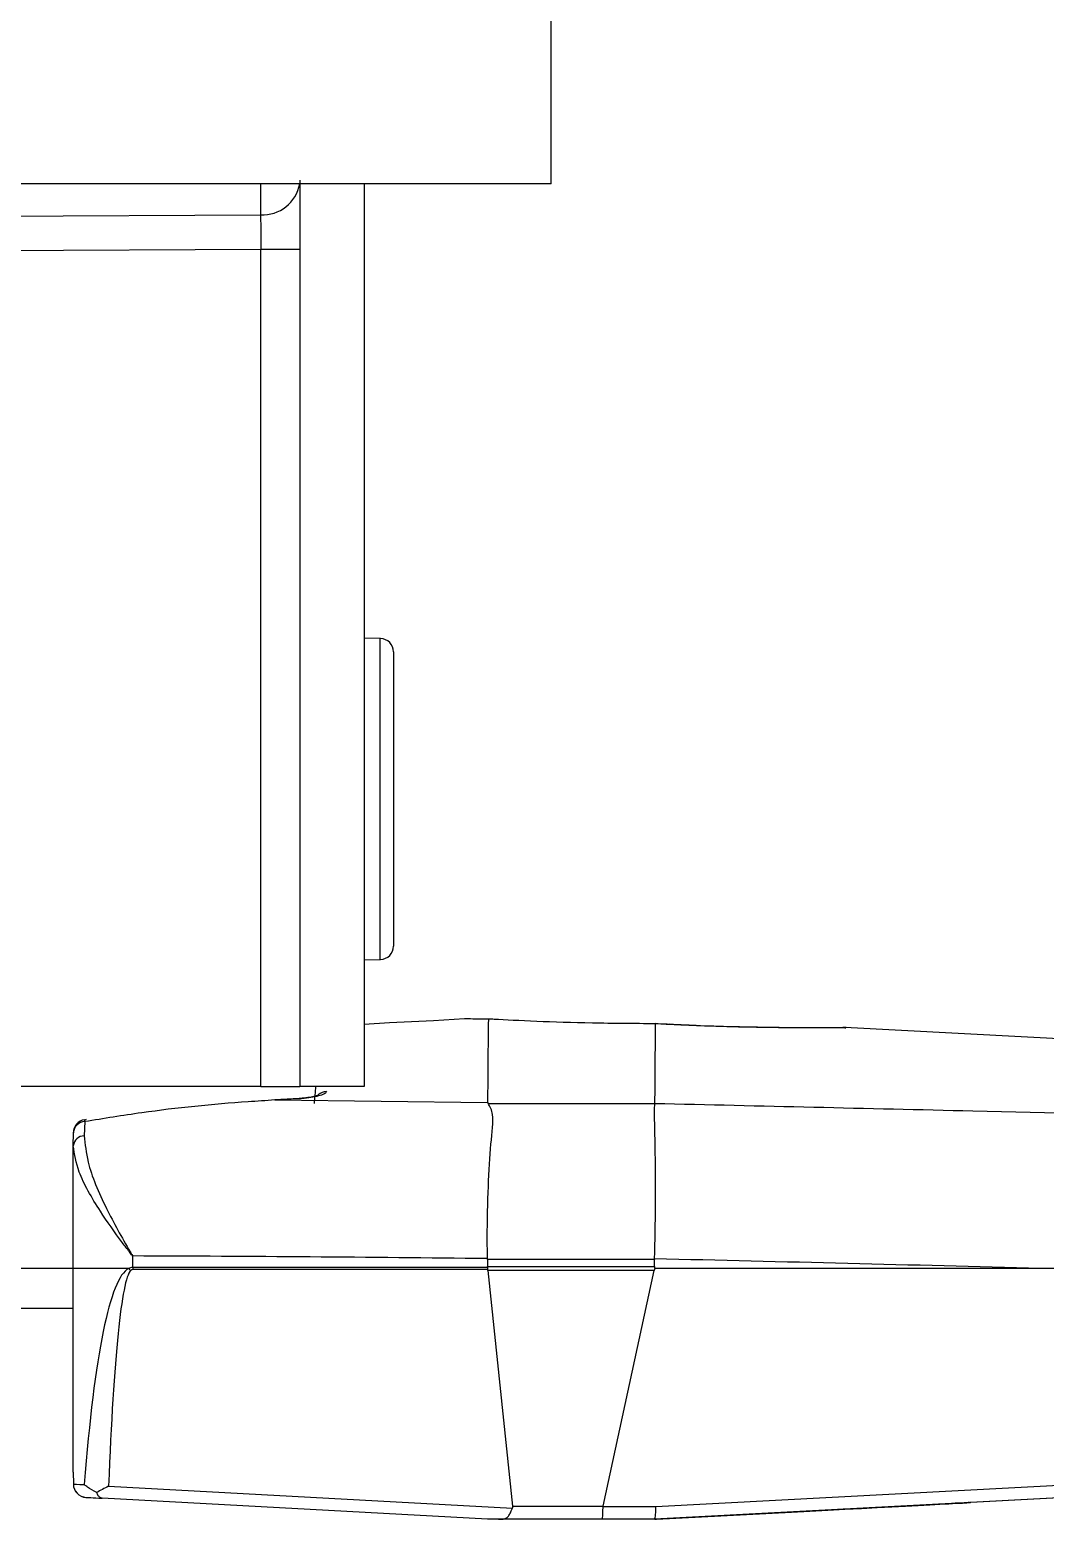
# Model space of a CAD drawing. Extents: x 7 to 135, y 3 to 97.
# Drawn here: x 60.694 to 61.454, y 83.056 to 84.169 of the extents above; entities that cross this region are included whole.
import ezdxf

# ---------------------------------------------------------------- set-up
doc = ezdxf.new("R2010")
doc.units = 0
doc.header["$MEASUREMENT"] = 0
doc.layers.add('OBJECT', color=7, linetype='CONTINUOUS')

msp = doc.modelspace()

# ---------------------------------------------------------------- linework, layer by layer
at = {"layer": 'OBJECT'}
for p, q in [((61.0844, 84.0543), (61.0844, 85.3043)), ((61.0844, 84.0543), (59.3964, 84.0543)), ((60.8669, 84.0543), (60.8669, 84.031)), ((60.8964, 84.057), (60.8964, 83.3793)), ((60.9444, 84.0543), (60.9444, 83.3793)), ((60.5492, 84.0294), (60.8669, 84.031)), ((60.8671, 84.0051), (60.5505, 84.0036)), ((60.8964, 84.0051), (60.8671, 84.0051)), ((60.8671, 83.3793), (60.8671, 84.0051)), ((60.9565, 83.7143), (60.9444, 83.7145)), ((60.9565, 83.4744), (60.9565, 83.7143)), ((60.9664, 83.7043), (60.9664, 83.5943)), ((60.9664, 83.5943), (60.9664, 83.4844)), ((60.9444, 83.4742), (60.9565, 83.4744)), ((61.0196, 83.4299), (61.0196, 83.4299)), ((61.1629, 83.4263), (61.1623, 83.4264)), ((61.5714, 83.4094), (61.3039, 83.4235)), ((60.8671, 83.3793), (60.5544, 83.3793)), ((60.8671, 83.3793), (60.8964, 83.3793)), ((60.9444, 83.3793), (60.8964, 83.3793)), ((60.8958, 83.3705), (60.8776, 83.3695)), ((60.8958, 83.3702), (60.8776, 83.3693)), ((60.8776, 83.3693), (61.0368, 83.3674)), ((60.8958, 83.3705), (60.8958, 83.3705)), ((61.0368, 83.3674), (61.0373, 83.3667)), ((61.0373, 83.3667), (61.1618, 83.3667)), ((61.1618, 83.3667), (61.1618, 83.3668)), ((60.7355, 83.3531), (60.7351, 83.3426)), ((60.7365, 83.3546), (60.7353, 83.3543)), ((60.7268, 83.3351), (60.7269, 83.3447)), ((60.7268, 83.2434), (60.7268, 83.3351)), ((60.7712, 83.2526), (60.7712, 83.2442)), ((60.7268, 83.2434), (59.9409, 83.2434)), ((60.7682, 83.2434), (60.7268, 83.2434)), ((60.7268, 83.0911), (60.7268, 83.2434)), ((60.7712, 83.2442), (61.0367, 83.2442)), ((61.0368, 83.2426), (60.7713, 83.2426)), ((61.1617, 83.2501), (61.0367, 83.2501)), ((61.0367, 83.2501), (61.0367, 83.2449)), ((61.0367, 83.2449), (61.1617, 83.2449)), ((61.0367, 83.2442), (61.0368, 83.2426)), ((61.1613, 83.2418), (61.0369, 83.2418)), ((61.0369, 83.2418), (61.0555, 83.0656)), ((61.1232, 83.0656), (61.1613, 83.2418)), ((61.1617, 83.2449), (61.1617, 83.2501)), ((61.4504, 83.2434), (61.1618, 83.2434)), ((60.7268, 83.2134), (59.9409, 83.2134)), ((60.7268, 83.0911), (60.7269, 83.0822)), ((61.1627, 83.0653), (61.5713, 83.0869)), ((60.7532, 83.0806), (61.0553, 83.0642)), ((61.5706, 83.0775), (61.1617, 83.0559)), ((61.572, 83.0775), (61.1632, 83.0559)), ((61.0367, 83.0559), (60.7485, 83.0715)), ((61.0555, 83.0656), (61.1232, 83.0656)), ((61.1231, 83.0653), (61.1627, 83.0653)), ((61.3968, 83.0683), (61.3974, 83.0683)), ((61.397, 83.0683), (61.3979, 83.0683)), ((61.3979, 83.0683), (61.3974, 83.0683)), ((61.045, 83.0559), (61.0367, 83.0559)), ((61.1225, 83.0559), (61.045, 83.0559)), ((61.1617, 83.0559), (61.1225, 83.0559)), ((61.1617, 83.0559), (61.1617, 83.0559)), ((61.1619, 83.0559), (61.1617, 83.0559)), ((61.1619, 83.0559), (61.263, 83.0612)), ((61.1619, 83.0559), (61.1631, 83.0559)), ((61.1631, 83.0559), (61.2642, 83.0612)), ((61.1631, 83.0559), (61.1632, 83.0559)), ((61.1632, 83.0559), (61.1632, 83.0559)), ((61.2642, 83.0612), (61.2642, 83.0613))]:
    msp.add_line(p, q, dxfattribs=at)
at = {"layer": 'OBJECT', "flags": 128}
for points in [[(61.0196, 83.4299), (60.9963, 83.4286), (60.9635, 83.4269), (60.9444, 83.4258)], [(60.8776, 83.3693), (60.8776, 83.3695), (60.8776, 83.3695)], [(60.8958, 83.3702), (60.8958, 83.3705), (60.8958, 83.3705)]]:
    msp.add_lwpolyline(points, dxfattribs=at)
at = {"layer": 'OBJECT'}
for centre, radius, start, end in [((60.8682, 84.0595), 0.0285, 267.3386, 349.5443), ((60.9564, 83.7043), 0.01, 0, 89), ((60.9564, 83.4844), 0.01, 271, 0), ((64.8419, 83.3634), 3.8051, 179.0001, 179.9396), ((66.8964, 83.3494), 5.7347, 179.23213, 179.82698), ((60.9167, 83.3655), 0.0101, 92.6075, 131.1765), ((60.7369, 83.3447), 0.01, 99.2547, 179.8866), ((60.7359, 83.3441), 0.00905, 92.809, 175.6889), ((60.7449, 83.3551), 0.00968, 182.823, 191.8234), ((60.7353, 83.334), 0.00855, 91.3488, 172.8363), ((60.8622, 83.3327), 0.1297, 223.5321, 224.5018), ((60.8865, 83.2442), 0.1152, 179.9998, 180.7844), ((60.7369, 83.0821), 0.00999, 179.9527, 266.8572), ((60.7276, 83.082), 0.000648, 168.4953, 180.7623), ((60.7369, 83.0822), 0.01, 180.7902, 266.8205)]:
    msp.add_arc(centre, radius, start, end, dxfattribs=at)
for centre, major_axis, ratio, start_param, end_param in [((60.7172, 81.1919), (0.1946, 2.2237), 0.001244, 0.181145, 0.210308), ((60.679, 81.1809), (7.8821, 0), 0.262863, 1.525405, 1.559096), ((60.7868, 82.6746), (-0.0158, 0.5695), 0.101651, 0.04985, 0.771515), ((60.7791, 82.6731), (-0.0078, 0.5695), 0.050854, 0.051966, 0.77263), ((60.7868, 82.6746), (-0.0158, 0.5695), 0.101651, 6.280372, 6.333035), ((60.7791, 82.6731), (-0.0078, 0.5695), 0.050854, 6.282487, 6.335151), ((60.589, 83.2501), (0.4477, 0), 0.268039, 0, 0.004204), ((60.589, 83.2449), (0.4477, 0), 0.268039, 6.276674, 6.283185), ((60.5887, 83.2449), (0.4484, -0.007), 0.267183, 0.032513, 0.03903), ((62.1398, 83.2449), (0.9788, 0.0064), 0.122419, 3.101136, 3.114225), ((57.1427, 81.1809), (19.0704, 0), 0.111021, 1.342949, 1.358461), ((62.1392, 83.2501), (0.9775, 0), 0.122766, 3.138252, 3.141593), ((62.1392, 83.2449), (0.9775, 0), 0.122766, 3.141593, 3.154684), ((60.7868, 83.0794), (0.06, -0.0027), 0.000057, 3.194361, 3.67501), ((60.7863, 83.0695), (0.05, -0.0027), 0.000068, 3.194362, 3.856194), ((61.0182, 83.0659), (0.0374, -0.0006), 0.267183, 6.175097, 6.315699), ((61.1225, 83.0659), (0, 0.01), 0.059909, 3.141593, 4.660029), ((61.2047, 83.0659), (0.0816, 0.0005), 0.122419, 3.114225, 3.140405), ((61.1614, 83.0659), (-0.00026, 0.01), 0.11918, 3.144803, 4.656885), ((61.2621, 83.0612), (0.1349, 0.0071), 0.000066, 0.001256, 1.564456), ((61.263, 83.0612), (0.1349, 0.0071), 0.000066, 4.721241, 6.284441)]:
    msp.add_ellipse(centre, major_axis=major_axis, ratio=ratio, start_param=start_param, end_param=end_param, dxfattribs=at)
for points, knots in [([(60.8669, 84.031), (60.8669, 84.0296), (60.867, 84.0266), (60.8671, 84.0202), (60.8672, 84.013), (60.8671, 84.0077), (60.8671, 84.0051)], [0, 0, 0, 0, 0.249456, 0.499866, 0.749774, 1, 1, 1, 1]), ([(61.0374, 83.4298), (61.0307, 83.4298), (61.0222, 83.4299), (61.0201, 83.4299), (61.0196, 83.4299)], [0, 0, 0, 0, 0.791837, 1, 1, 1, 1]), ([(61.0376, 83.4298), (61.0376, 83.4298), (61.0375, 83.4298), (61.0374, 83.4298), (61.0374, 83.4298), (61.0374, 83.4298), (61.0374, 83.4298)], [0, 0, 0, 0, 0.159851, 0.363921, 0.750554, 1, 1, 1, 1]), ([(61.1623, 83.4263), (61.1463, 83.4264), (61.1143, 83.4266), (61.0718, 83.428), (61.0482, 83.4292), (61.0389, 83.4297), (61.0376, 83.4298)], [0, 0, 0, 0, 0.315568, 0.631102, 0.947588, 1, 1, 1, 1]), ([(61.3039, 83.4233), (61.3044, 83.4233), (61.3064, 83.4234), (61.2933, 83.4232), (61.2658, 83.4232), (61.2256, 83.4237), (61.1889, 83.4249), (61.1676, 83.426), (61.1623, 83.4263)], [0, 0, 0, 0, 0.070023, 0.285323, 0.50047, 0.714936, 0.928391, 1, 1, 1, 1]), ([(61.2666, 83.4233), (61.2563, 83.4234), (61.2357, 83.4236), (61.1988, 83.4245), (61.1739, 83.4258), (61.1629, 83.4263)], [0, 0, 0, 0, 0.355681, 0.716965, 1, 1, 1, 1]), ([(61.2607, 83.4233), (61.2523, 83.4234), (61.2335, 83.4236), (61.2021, 83.4244), (61.1805, 83.4255), (61.1729, 83.4259)], [0, 0, 0, 0, 0.341558, 0.766914, 1, 1, 1, 1]), ([(61.2862, 83.4233), (61.2808, 83.4232), (61.2742, 83.4232), (61.263, 83.4233), (61.2607, 83.4233)], [0, 0, 0, 0, 0.7989385, 1, 1, 1, 1]), ([(61.305, 83.4234), (61.3047, 83.4234), (61.3038, 83.4234), (61.292, 83.4233), (61.278, 83.4231), (61.2668, 83.4233), (61.2666, 83.4233)], [0, 0, 0, 0, 0.205312, 0.600181, 0.991841, 1, 1, 1, 1]), ([(60.9163, 83.3756), (60.916, 83.3751), (60.9154, 83.3741), (60.9117, 83.3726), (60.9064, 83.3713), (60.9007, 83.3705), (60.8971, 83.3703), (60.8958, 83.3702)], [0, 0, 0, 0, 0.219062, 0.43802, 0.659218, 0.879999, 1, 1, 1, 1]), ([(60.8776, 83.3693), (60.871, 83.3688), (60.8377, 83.3668), (60.7902, 83.362), (60.7496, 83.3554), (60.7355, 83.3531)], [0, 0, 0, 0, 0.139683, 0.698663, 1, 1, 1, 1]), ([(60.9007, 83.3709), (60.9, 83.3708), (60.8985, 83.3706), (60.8968, 83.3705), (60.8958, 83.3705)], [0, 0, 0, 0, 0.433823, 1, 1, 1, 1]), ([(60.9103, 83.3729), (60.9103, 83.3729), (60.9103, 83.3729), (60.9094, 83.3725), (60.9074, 83.372), (60.9044, 83.3713), (60.9018, 83.371), (60.9007, 83.3709)], [0, 0, 0, 0, 0.0913354, 0.2529194, 0.4856352, 0.779574, 1, 1, 1, 1]), ([(61.0367, 83.2506), (61.0366, 83.2558), (61.0364, 83.2744), (61.0373, 83.3054), (61.0389, 83.3375), (61.042, 83.358), (61.0386, 83.3643), (61.0373, 83.3667)], [0, 0, 0, 0, 0.097508, 0.351331, 0.599304, 0.843154, 1, 1, 1, 1]), ([(61.1617, 83.2505), (61.162, 83.264), (61.1625, 83.291), (61.1624, 83.3266), (61.1616, 83.354), (61.1617, 83.3626), (61.1618, 83.3667)], [0, 0, 0, 0, 0.253584, 0.507165, 0.760847, 1, 1, 1, 1]), ([(61.1618, 83.3668), (61.2411, 83.3649), (61.3776, 83.3618), (61.514, 83.3584), (61.5711, 83.357)], [0, 0, 0, 0, 0.581449, 1, 1, 1, 1]), ([(60.7351, 83.3426), (60.7357, 83.3362), (60.7372, 83.3198), (60.7504, 83.2897), (60.7635, 83.2657), (60.7706, 83.2538), (60.7712, 83.2528), (60.7712, 83.2526)], [0, 0, 0, 0, 0.2447442, 0.626729, 0.9679276, 0.9961436, 1, 1, 1, 1]), ([(60.7712, 83.2526), (60.7712, 83.2527), (60.7704, 83.2538), (60.7678, 83.2571), (60.7593, 83.2682), (60.745, 83.2887), (60.7302, 83.314), (60.7278, 83.3287), (60.7268, 83.3351)], [0, 0, 0, 0, 0.00366, 0.034965, 0.112488, 0.381452, 0.732443, 1, 1, 1, 1]), ([(62.1569, 83.2343), (62.1512, 83.2344), (62.1228, 83.2349), (62.0034, 83.2371), (61.7736, 83.2411), (61.5665, 83.2426), (61.4504, 83.2434)], [0, 0, 0, 0, 0.024148, 0.120739, 0.507103, 1, 1, 1, 1]), ([(60.7444, 83.0759), (60.7419, 83.0772), (60.7384, 83.0791), (60.7359, 83.0811), (60.7352, 83.0817), (60.7352, 83.0818)], [0, 0, 0, 0, 0.6963615, 0.9788169, 1, 1, 1, 1]), ([(60.7532, 83.0806), (60.7532, 83.0806), (60.7501, 83.0789), (60.7472, 83.0774), (60.7444, 83.0759)], [0, 0, 0, 0, 0.019973, 1, 1, 1, 1]), ([(60.7485, 83.0715), (60.7485, 83.0715), (60.7482, 83.0715), (60.7472, 83.0718), (60.7458, 83.0728), (60.7449, 83.0745), (60.7445, 83.0756), (60.7444, 83.0759)], [0, 0, 0, 0, 0.017181, 0.202287, 0.556603, 0.898381, 1, 1, 1, 1]), ([(61.045, 83.0559), (61.0465, 83.0559), (61.0491, 83.0559), (61.0516, 83.0571), (61.0532, 83.0592), (61.0543, 83.0618), (61.055, 83.0635), (61.0553, 83.0642)], [0, 0, 0, 0, 0.281503, 0.477149, 0.672463, 0.878462, 1, 1, 1, 1])]:
    msp.add_open_spline(points, degree=3, knots=knots, dxfattribs=at)

doc.saveas('drawing.dxf')
